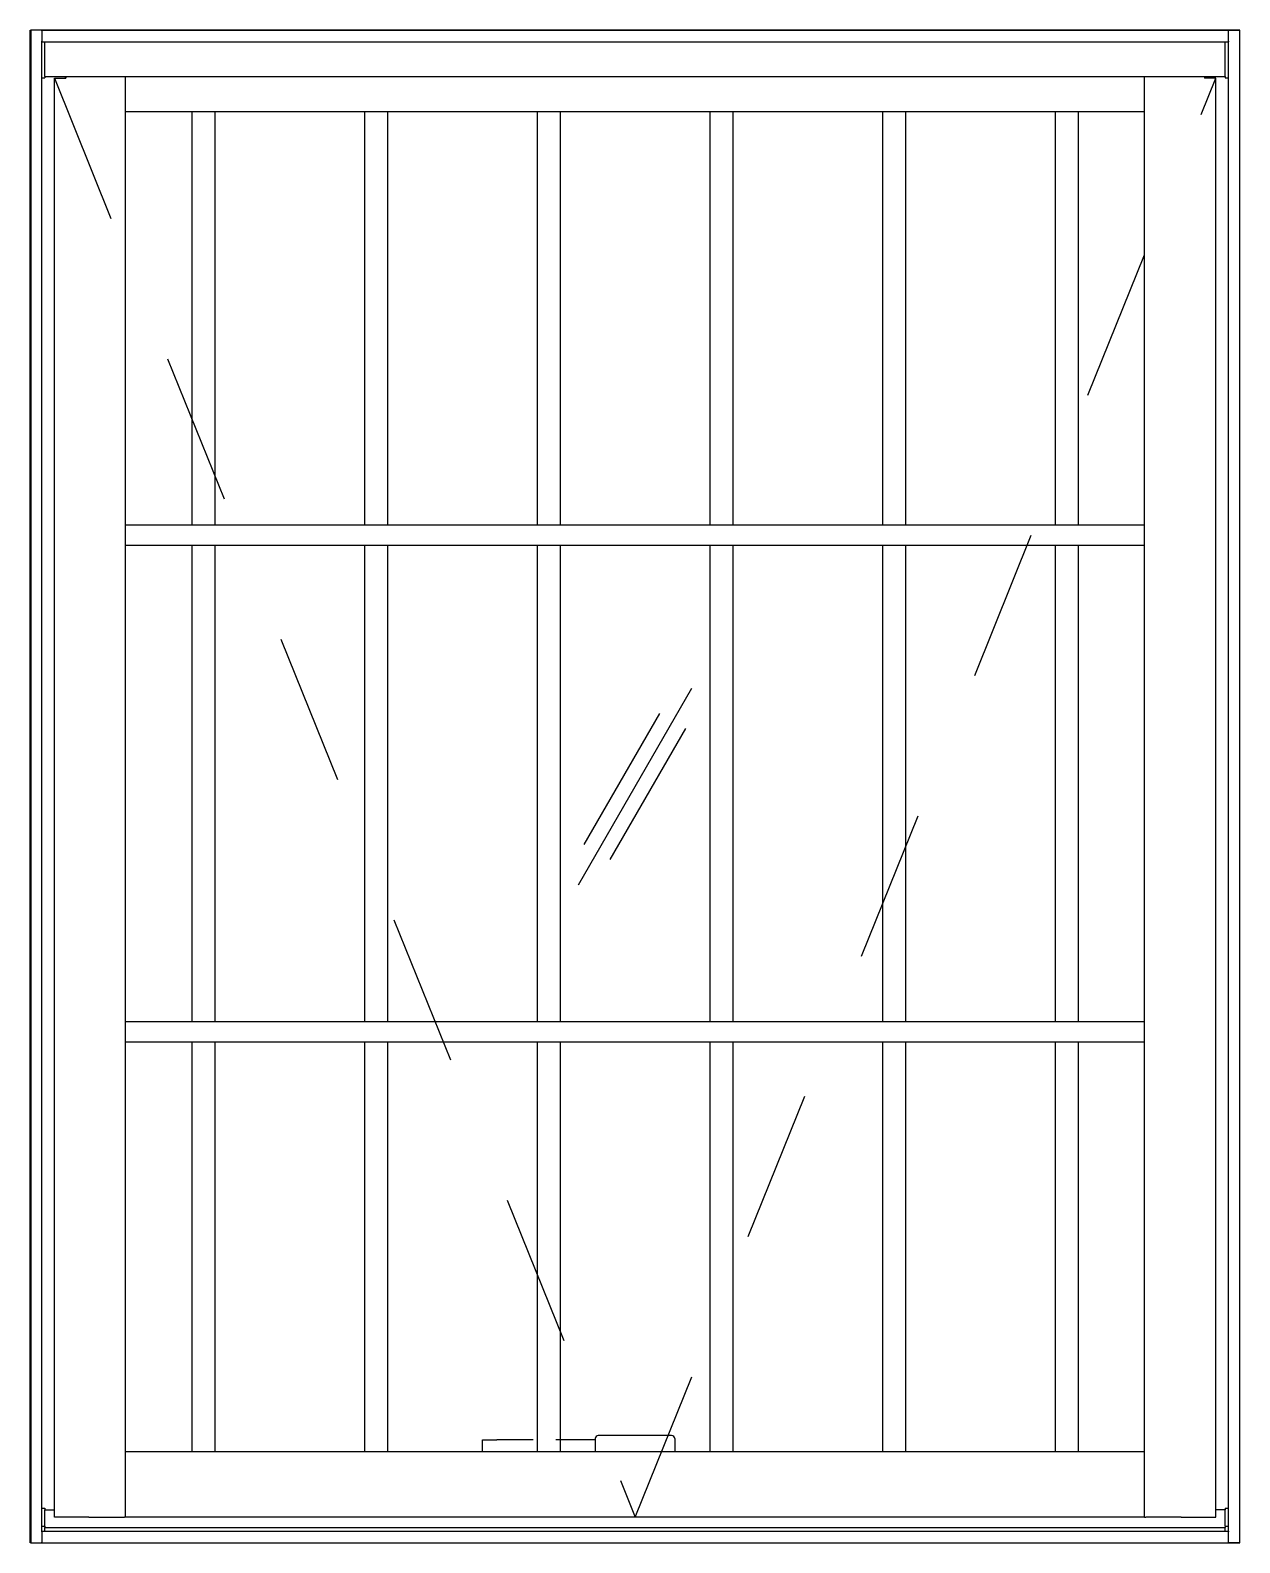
# Model space of a CAD drawing. Header units: millimetres. Extents: x 341.89 to 342.69, y 1055.96 to 1056.96.
import ezdxf

# ---------------------------------------------------------------- set-up
doc = ezdxf.new("R2010")
doc.units = ezdxf.units.MM
doc.header["$LTSCALE"] = 0.5
doc.linetypes.add('HIDDEN2', pattern=[0.1875, 0.125, -0.0625])
doc.layers.add('Gravia_Janelas', color=1, linetype='Continuous')
doc.layers.add('Gravia_Janelas_hidden2', color=1, linetype='HIDDEN2')

msp = doc.modelspace()

# ---------------------------------------------------------------- linework, layer by layer
at = {"layer": 'Gravia_Janelas'}
for p, q in [((341.895, 1056.9612), (341.8954, 1056.9612)), ((341.895, 1055.9612), (341.895, 1056.9612)), ((341.9022, 1056.9612), (341.8954, 1056.9612)), ((341.9022, 1056.9612), (341.9026, 1056.9612)), ((341.9026, 1056.9608), (341.9026, 1056.9612)), ((341.9026, 1056.9612), (342.6874, 1056.9612)), ((341.9026, 1056.9608), (341.9026, 1056.954)), ((342.6874, 1056.9612), (342.6874, 1056.9608)), ((342.6878, 1056.9612), (342.6874, 1056.9612)), ((342.6874, 1056.954), (342.6874, 1056.9608)), ((342.6878, 1056.9612), (342.6946, 1056.9612)), ((342.695, 1056.9612), (342.6946, 1056.9612)), ((342.695, 1055.9612), (342.695, 1056.9612)), ((341.9026, 1056.9536), (341.9026, 1056.954)), ((341.9026, 1056.9536), (342.6874, 1056.9536)), ((341.9026, 1055.9688), (341.9026, 1056.9536)), ((341.9046, 1056.9307), (341.9046, 1056.9536)), ((342.6854, 1056.9307), (342.6854, 1056.9536)), ((342.6874, 1056.954), (342.6874, 1056.9536)), ((342.6874, 1055.9688), (342.6874, 1056.9536)), ((341.9046, 1056.9307), (342.6854, 1056.9307)), ((341.9046, 1056.9307), (341.9046, 1056.9297)), ((341.9182, 1056.9295), (341.9182, 1056.9307)), ((341.9184, 1056.9307), (341.9184, 1056.9295)), ((341.958, 1055.9782), (341.958, 1056.9307)), ((342.632, 1055.9782), (342.632, 1056.9307)), ((342.6716, 1056.9307), (342.6716, 1056.9295)), ((342.6718, 1056.9295), (342.6718, 1056.9307)), ((342.6854, 1056.9307), (342.6854, 1056.9297)), ((341.9026, 1056.9297), (341.9046, 1056.9297)), ((341.9109, 1056.9295), (341.9123, 1056.9295)), ((341.9109, 1055.9782), (341.9109, 1056.9295)), ((341.9123, 1056.9295), (341.9184, 1056.9295)), ((342.6777, 1056.9295), (342.6716, 1056.9295)), ((342.6791, 1056.9295), (342.6777, 1056.9295)), ((342.6791, 1055.9782), (342.6791, 1056.9295)), ((342.6854, 1056.9297), (342.6874, 1056.9297)), ((341.958, 1056.9075), (342.632, 1056.9075)), ((342.002, 1056.634), (342.002, 1056.9075)), ((342.017, 1056.9075), (342.017, 1056.634)), ((342.1162, 1056.634), (342.1162, 1056.9075)), ((342.1312, 1056.9075), (342.1312, 1056.634)), ((342.2304, 1056.634), (342.2304, 1056.9075)), ((342.2454, 1056.9075), (342.2454, 1056.634)), ((342.3446, 1056.634), (342.3446, 1056.9075)), ((342.3596, 1056.9075), (342.3596, 1056.634)), ((342.4588, 1056.634), (342.4588, 1056.9075)), ((342.4738, 1056.9075), (342.4738, 1056.634)), ((342.573, 1056.634), (342.573, 1056.9075)), ((342.588, 1056.9075), (342.588, 1056.634)), ((342.632, 1056.634), (341.958, 1056.634)), ((341.958, 1056.6208), (342.632, 1056.6208)), ((342.002, 1056.3056), (342.002, 1056.6208)), ((342.017, 1056.6208), (342.017, 1056.3056)), ((342.1162, 1056.3056), (342.1162, 1056.6208)), ((342.1312, 1056.6208), (342.1312, 1056.3056)), ((342.2304, 1056.3056), (342.2304, 1056.6208)), ((342.2454, 1056.6208), (342.2454, 1056.3056)), ((342.3446, 1056.3056), (342.3446, 1056.6208)), ((342.3596, 1056.6208), (342.3596, 1056.3056)), ((342.4588, 1056.3056), (342.4588, 1056.6208)), ((342.4738, 1056.6208), (342.4738, 1056.3056)), ((342.573, 1056.3056), (342.573, 1056.6208)), ((342.588, 1056.6208), (342.588, 1056.3056)), ((342.2575, 1056.3962), (342.3325, 1056.5261)), ((342.2613, 1056.4229), (342.3113, 1056.5095)), ((342.2786, 1056.4129), (342.3286, 1056.4995)), ((342.632, 1056.3056), (341.958, 1056.3056)), ((341.958, 1056.2924), (342.632, 1056.2924)), ((342.002, 1056.0212), (342.002, 1056.2924)), ((342.017, 1056.2924), (342.017, 1056.0212)), ((342.1162, 1056.0212), (342.1162, 1056.2924)), ((342.1312, 1056.2924), (342.1312, 1056.0212)), ((342.2304, 1056.0212), (342.2304, 1056.2924)), ((342.2454, 1056.2924), (342.2454, 1056.0212)), ((342.3446, 1056.0212), (342.3446, 1056.2924)), ((342.3596, 1056.2924), (342.3596, 1056.0212)), ((342.4588, 1056.0212), (342.4588, 1056.2924)), ((342.4738, 1056.2924), (342.4738, 1056.0212)), ((342.573, 1056.0212), (342.573, 1056.2924)), ((342.588, 1056.2924), (342.588, 1056.0212)), ((342.3192, 1056.032), (342.2707, 1056.032)), ((342.632, 1056.0212), (341.958, 1056.0212)), ((342.194, 1056.0292), (342.1947, 1056.0292)), ((342.194, 1056.0212), (342.194, 1056.0292)), ((342.1947, 1056.0292), (342.2023, 1056.0292)), ((342.2023, 1056.0292), (342.2035, 1056.0292)), ((342.2044, 1056.0292), (342.2035, 1056.0292)), ((342.206, 1056.0292), (342.2044, 1056.0292)), ((342.2275, 1056.0292), (342.206, 1056.0292)), ((342.2687, 1056.0292), (342.2425, 1056.0292)), ((342.2687, 1056.03), (342.2687, 1056.0212)), ((342.3212, 1056.03), (342.3212, 1056.0212)), ((341.903, 1055.984), (341.9046, 1055.984)), ((341.9046, 1055.984), (341.9046, 1055.983)), ((341.9046, 1055.983), (341.9109, 1055.983)), ((341.9046, 1055.9722), (341.9046, 1055.983)), ((342.6854, 1055.983), (342.6791, 1055.983)), ((342.6854, 1055.984), (342.687, 1055.984)), ((342.6854, 1055.984), (342.6854, 1055.983)), ((342.6854, 1055.9722), (342.6854, 1055.983)), ((341.9026, 1055.9722), (341.9046, 1055.9722)), ((341.9046, 1055.9722), (341.9046, 1055.9712)), ((341.9046, 1055.9712), (342.6854, 1055.9712)), ((341.9046, 1055.9688), (341.9046, 1055.9712)), ((341.9123, 1055.9782), (341.9109, 1055.9782)), ((341.9337, 1055.9782), (341.9123, 1055.9782)), ((341.9337, 1055.9782), (341.9572, 1055.9782)), ((341.958, 1055.9782), (341.9572, 1055.9782)), ((342.632, 1055.9782), (341.958, 1055.9782)), ((342.632, 1055.9782), (342.6328, 1055.9782)), ((342.6563, 1055.9782), (342.6328, 1055.9782)), ((342.6563, 1055.9782), (342.6777, 1055.9782)), ((342.6777, 1055.9782), (342.6791, 1055.9782)), ((342.6854, 1055.9722), (342.6874, 1055.9722)), ((342.6854, 1055.9722), (342.6854, 1055.9712)), ((342.6854, 1055.9688), (342.6854, 1055.9712)), ((341.8954, 1055.9612), (341.895, 1055.9612)), ((341.8954, 1055.9612), (341.9022, 1055.9612)), ((341.9026, 1055.9612), (341.9022, 1055.9612)), ((341.9026, 1055.9684), (341.9026, 1055.9688)), ((341.9026, 1055.9688), (342.6874, 1055.9688)), ((341.9026, 1055.9684), (341.9026, 1055.9616)), ((341.9026, 1055.9612), (341.9026, 1055.9616)), ((341.9026, 1055.9612), (342.6874, 1055.9612)), ((342.6874, 1055.9688), (342.6874, 1055.9684)), ((342.6874, 1055.9616), (342.6874, 1055.9684)), ((342.6874, 1055.9616), (342.6874, 1055.9612)), ((342.6874, 1055.9612), (342.6878, 1055.9612)), ((342.6946, 1055.9612), (342.6878, 1055.9612)), ((342.6946, 1055.9612), (342.695, 1055.9612))]:
    msp.add_line(p, q, dxfattribs=at)
at = {"layer": 'Gravia_Janelas', "color": 2}
msp.add_lwpolyline([(342.695, 1056.9612), (341.8954, 1056.9612), (341.8954, 1055.9612), (342.695, 1055.9612)], close=True, dxfattribs=at)
at = {"layer": 'Gravia_Janelas'}
for centre, start, end in [((342.2707, 1056.03), 90, 180), ((342.3192, 1056.03), 0, 90)]:
    msp.add_arc(centre, 0.002, start, end, dxfattribs=at)
at = {"layer": 'Gravia_Janelas_hidden2'}
msp.add_lwpolyline([(341.9109, 1056.9295), (342.295, 1055.9782), (342.6791, 1056.9295)], dxfattribs=at)

doc.saveas('drawing.dxf')
